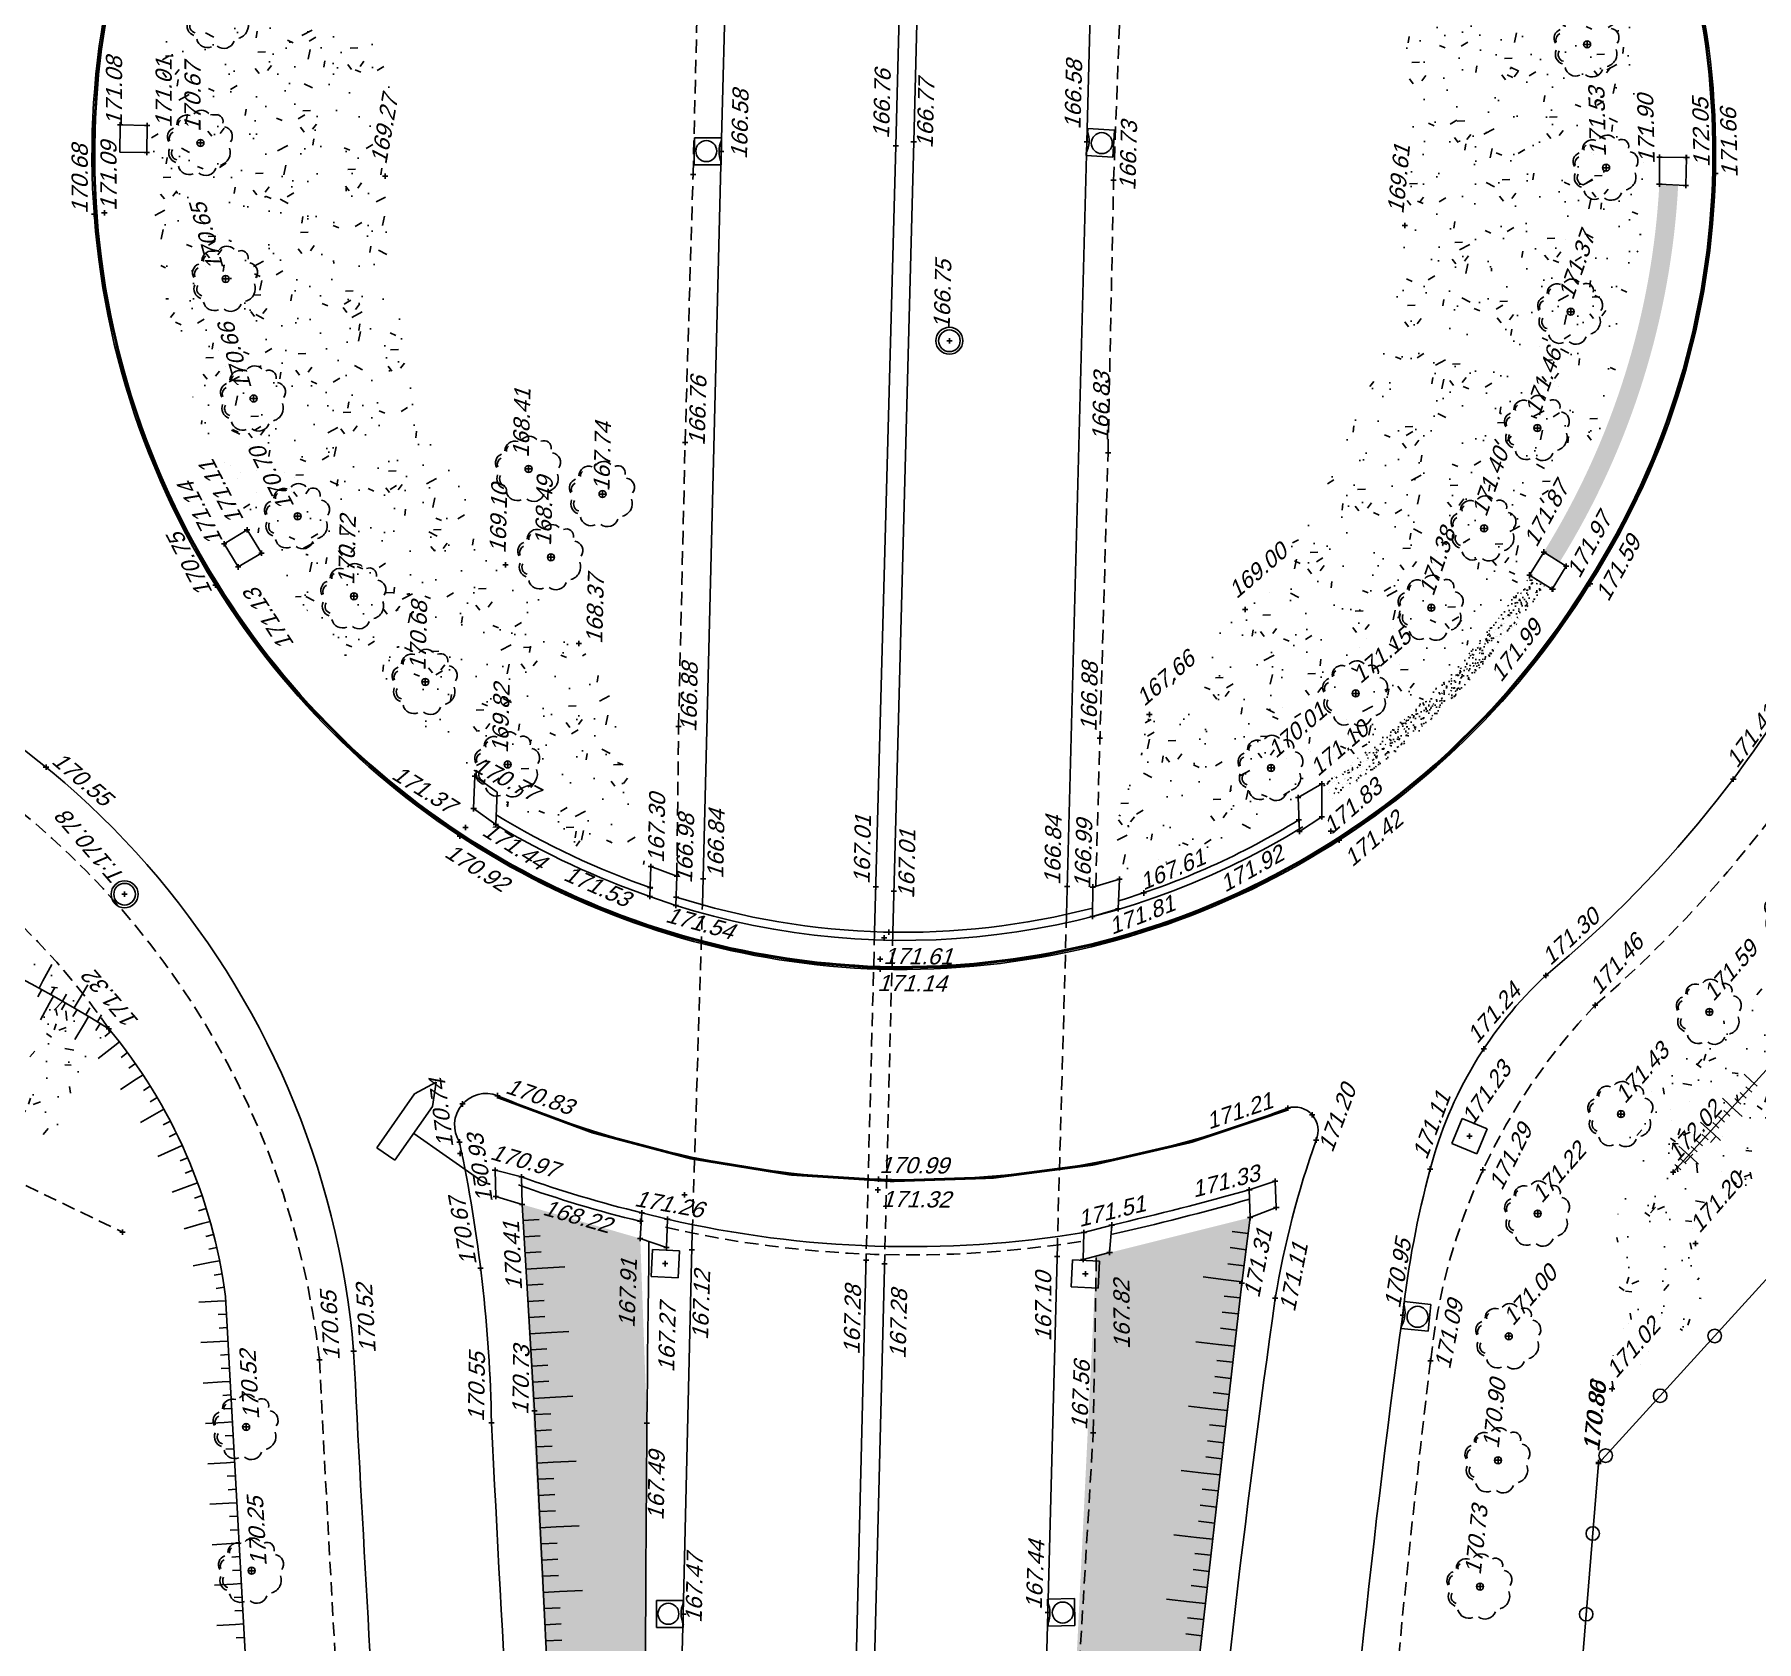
# Model space of a CAD drawing. Header units: metres. Extents: x 1633075 to 1634601, y 8175308 to 8177203.
# Drawn here: x 1634239.1 to 1634302.9, y 8176564.2 to 8176623.8 of the extents above; entities that cross this region are included whole.
import ezdxf

# ---------------------------------------------------------------- set-up
doc = ezdxf.new("R2010")
doc.units = ezdxf.units.M
doc.header["$LTSCALE"] = 2
doc.header["$PDMODE"] = 2
doc.header["$PDSIZE"] = 0.1
doc.linetypes.add('CACHE', pattern=[0.375, 0.25, -0.125])
doc.linetypes.add('CONTINU', pattern=[0])
for name, color, linetype in [('C15785 - ALLEE', 7, 'CACHE'), ('C15785 - ASSAINIS', 6, 'Continuous'), ('C15785 - BORDURES', 7, 'CONTINU'), ('C15785 - BTALUS', 3, 'CACHE'), ('C15785 - CLOTURES', 3, 'Continuous'), ('C15785 - DBA', 252, 'Continuous'), ('C15785 - EP', 4, 'Continuous'), ('C15785 - HTALUS', 7, 'Continuous'), ('C15785 - MOBILIER', 252, 'Continuous'), ('C15785 - OUVRAGE', 7, 'Continuous'), ('C15785 - POINT 2D', 7, 'Continuous'), ('C15785 - Talus', 7, 'Continuous'), ('C15785 - VEGET', 3, 'Continuous'), ('C15785 - Z', 7, 'Continuous')]:
    doc.layers.add(name, color=color, linetype=linetype)
doc.styles.get("Standard").update_dxf_attribs({"font": 'arial.ttf'})
pattern_1 = [(31.50002714, (1050220.1279, 8061047.7139), (0.50313755912, -0.21877012865), [0.05715, -0.62865]), (336.50002714, (1050220.1279, 8061047.7139), (0.08160439726, 0.5770987788), [0.04572, -0.50292]), (81.95102714, (1050220.1698, 8061047.6957), (0.5847430025, 0.3583255494), [0.04857, -0.53427]), (27.68422714, (1050220.17624, 8061047.85845), (0.73119150035, -0.3776527817), [0.085725, -0.942975]), (78.13562714, (1050220.2372, 8061047.827), (0.9109357708, 0.477930547), [0.072855, -0.801405]), (332.68402714, (1050220.1762, 8061047.85845), (0.9109364103, 0.4779289473), [0.06858, -0.75438]), (2.50002714, (1050220.2364, 8061047.79814), (0.33399216162, -0.4352665948), [0.05715, -0.62865]), (307.50002714, (1050220.2364, 8061047.79814), (0.35115585383, 0.46517936806), [0.04572, -0.50292]), (52.95142714, (1050220.26424, 8061047.76186), (0.6851472183, 0.02991433734), [0.04857, -0.53427]), (19.00002714, (1050220.12788, 8061047.71392), (0.08927599669, 0.2376165883), [0, -0.496824, 0, -0.51054, 0, -0.504825]), (349.00002714, (1050220.12788, 8061047.71392), (0.28546318351, 0.22140439173), [0, -0.291084, 0, -0.485394, 0, -0.192405]), (309.00002714, (1050219.96674, 8061047.76784), (0.380298103886, -0.14536851182), [0, -0.1905, 0, -0.59436, 0, -0.78867]), (299.00002714, (1050219.89447, 8061047.79202), (0.44562708473, -0.06866839718), [0, -0.24765, 0, -0.394716, 0, -0.56007])]
pattern_2 = [(31.50002714, (1050220.1279, 8061047.714), (2.515687796, -1.093850643), [0.28575, -3.14325]), (336.50002714, (1050220.128, 8061047.714), (0.408021986, 2.885493894), [0.2286, -2.5146]), (81.95102714, (1050220.3375, 8061047.6228), (2.923715013, 1.791627747), [0.24285, -2.67135]), (27.68422714, (1050220.3697, 8061048.4365), (3.655957502, -1.888263909), [0.428625, -4.714875]), (78.13562714, (1050220.6743, 8061048.279), (4.554678854, 2.389652735), [0.364275, -4.007025]), (332.6840271, (1050220.3697, 8061048.4365), (4.55468205, 2.389644737), [0.3429, -3.7719]), (2.50002714, (1050220.6705, 8061048.135), (1.669960808, -2.176332974), [0.28575, -3.14325]), (307.50002714, (1050220.6705, 8061048.135), (1.755779269, 2.32589684), [0.2286, -2.5146]), (52.95142714, (1050220.8097, 8061047.9536), (3.425736092, 0.149571687), [0.24285, -2.67135]), (19.00002714, (1050220.1279, 8061047.7139), (0.4463799834, 1.1880829415), [0, -2.48412, 0, -2.5527, 0, -2.524125]), (349.00002714, (1050220.1279, 8061047.7139), (1.4273159176, 1.1070219587), [0, -1.45542, 0, -2.42697, 0, -0.962025]), (309.00002714, (1050219.3222, 8061047.9835), (1.9014905194, -0.7268425591), [0, -0.9525, 0, -2.9718, 0, -3.94335]), (299.00002714, (1050218.9608, 8061048.1044), (2.2281354237, -0.343341986), [0, -1.23825, 0, -1.97358, 0, -2.80035])]
pattern_3 = [(49.50002714, (1050220.1279, 8061047.714), (2.730579709, -0.262923501), [0.28575, -3.14325]), (354.50002714, (1050220.128, 8061047.714), (-0.503614682, 2.870353498), [0.2286, -2.5146]), (99.95102714, (1050220.3554, 8061047.692), (2.226974793, 2.607416869), [0.24285, -2.67135]), (45.68422714, (1050220.1345, 8061048.476), (4.060527843, -0.666092696), [0.428625, -4.714875]), (96.13562714, (1050220.473, 8061048.4204), (3.593313698, 3.680167975), [0.364275, -4.007025]), (350.6840271, (1050220.1345, 8061048.476), (3.59331921, 3.680161356), [0.3429, -3.7719]), (20.50002714, (1050220.5139, 8061048.282), (2.260750983, -1.553769387), [0.28575, -3.14325]), (325.50002714, (1050220.5139, 8061048.282), (0.951103664, 2.754624979), [0.2286, -2.5146]), (70.95142714, (1050220.7022, 8061048.1526), (3.21184844, 1.200861798), [0.24285, -2.67135]), (37.00002714, (1050220.1279, 8061047.7139), (0.0573947724, 1.2678730242), [0, -2.48412, 0, -2.5527, 0, -2.524125]), (7.00002714, (1050220.1279, 8061047.7139), (1.0153695058, 1.4939053223), [0, -1.45542, 0, -2.42697, 0, -0.962025]), (327.00002714, (1050219.2783, 8061047.7213), (2.0330316522, -0.103675467), [0, -0.9525, 0, -2.9718, 0, -3.94335]), (317.00002714, (1050218.8973, 8061047.7247), (2.2251812224, 0.3619940787), [0, -1.23825, 0, -1.97358, 0, -2.80035])]

# ---------------------------------------------------------------- blocks, each defined once
blk = doc.blocks.new('BL16')
at = {"color": 0}
for p, q in [((0.5, 0.5), (-0.5, 0.5)), ((-0.5, 0.5), (-0.5, -0.5)), ((0.5, -0.5), (0.5, 0.5)), ((-0.5, -0.5), (0.5, -0.5))]:
    blk.add_line(p, q, dxfattribs=at)
blk = doc.blocks.new('ARBN')
blk.add_circle((0, 0), 0.0517)
for centre, radius, start, end in [((-0.313, 0.149), 0.141, 102.3806, 218.1519), ((-0.088, 0.27), 0.194, 62.9289, 157.9234), ((0.159, 0.288), 0.162, 10.5515, 118.7684), ((0.33, 0.115), 0.163, 331.4172, 69.7614), ((-0.381, -0.079), 0.106, 125.5548, 253.3512), ((-0.236, -0.237), 0.15, 182.2997, 276.8338), ((0.342, -0.106), 0.104, 287.358, 32.9391), ((0.335, -0.105), 0.151, 294.7172, 29.5061), ((-0.027, -0.335), 0.147, 208.1993, 316.9403), ((0.007, -0.38), 0.0689, 259.4414, 333.9219), ((0.202, -0.304), 0.137, 247.1419, 348.9634), ((0.221, -0.292), 0.104, 254.316, 338.7253)]:
    blk.add_arc(centre, radius, start, end)
blk = doc.blocks.new('TALH150A')
blk.add_line((0, 0.6), (0, 1.45))
blk = doc.blocks.new('TALH150B')
blk.add_line((0, 0), (0, 0.6))
blk = doc.blocks.new('TALB150A')
blk.add_line((0, -0.6), (0, -1.45))
blk = doc.blocks.new('TALB150B')
blk.add_line((0, 0), (0, -0.6))
blk = doc.blocks.new('R')
blk.add_circle((0, 0, 0.001), 0.25)
blk = doc.blocks.new('TALB100A')
blk.add_line((0, -0.3), (0, -1))
blk = doc.blocks.new('TALB100B')
blk.add_line((0, 0), (0, -0.3))
blk = doc.blocks.new('TALH100A')
blk.add_line((0, 0.3), (0, 1))
blk = doc.blocks.new('TALH100B')
blk.add_line((0, 0), (0, 0.3))
blk = doc.blocks.new('TALH050A')
blk.add_line((0, 0.15), (0, 0.5))
blk = doc.blocks.new('TALH050B')
blk.add_line((0, 0), (0, 0.15))
blk = doc.blocks.new('TALB050A')
blk.add_line((0, -0.15), (0, -0.5))
blk = doc.blocks.new('TALB050B')
blk.add_line((0, 0), (0, -0.15))
blk = doc.blocks.new('TAMPON')
blk.add_circle((0, 0), 0.5)

msp = doc.modelspace()

# ---------------------------------------------------------------- hatches: boundary and pattern name
at = {"layer": 'C15785 - VEGET'}
h = msp.add_hatch(dxfattribs=at)
h.set_pattern_fill('AR-CONC', color=256, scale=0.015, angle=341.50003, style=0)
h.set_pattern_definition(pattern_2)
edge = h.paths.add_edge_path()
edge.add_arc((1634247.268, 8176592.767), 14.645, 0.66708, 50.79817)
edge.add_arc((1634278.211, 8176618.715), 26.143, 141.23614, 213.94782, ccw=False)
edge.add_arc((1634249.473, 8176646.123), 13.844, 307.11429, 359.87621)
edge.add_line((1634263.317, 8176646.093), (1634256.847, 8176643.262))
edge.add_line((1634256.847, 8176643.262), (1634252.811, 8176640.08))
edge.add_line((1634252.811, 8176640.08), (1634249.63, 8176636.829))
edge.add_line((1634249.63, 8176636.829), (1634247.669, 8176634.316))
edge.add_line((1634247.669, 8176634.316), (1634245.649, 8176630.436))
edge.add_line((1634245.649, 8176630.436), (1634244.461, 8176626.975))
edge.add_line((1634244.461, 8176626.975), (1634243.393, 8176622.613))
edge.add_line((1634243.393, 8176622.613), (1634243.411, 8176617.619))
edge.add_line((1634243.411, 8176617.619), (1634244.078, 8176612.985))
edge.add_line((1634244.078, 8176612.985), (1634245.582, 8176608.344))
edge.add_line((1634245.582, 8176608.344), (1634248.752, 8176602.916))
edge.add_line((1634248.752, 8176602.916), (1634251.11, 8176600.109))
edge.add_line((1634251.11, 8176600.109), (1634255.391, 8176596.286))
edge.add_line((1634255.391, 8176596.286), (1634257.812, 8176594.008))
edge.add_line((1634257.812, 8176594.008), (1634261.912, 8176592.937))
h = msp.add_hatch(dxfattribs=at)
h.set_pattern_fill('AR-CONC', color=256, scale=0.015, angle=341.50003, style=0)
h.set_pattern_definition(pattern_2)
edge = h.paths.add_edge_path()
edge.add_arc((1634292.149, 8176644.899), 11.461, 176.22501, 233.09235)
edge.add_arc((1634261.816, 8176620.004), 28.237, -38.40561, 33.85358, ccw=False)
edge.add_arc((1634289.598, 8176593.741), 10.394, 122.95703, 187.07088)
edge.add_line((1634279.283, 8176592.462), (1634284.113, 8176594.229))
edge.add_line((1634284.113, 8176594.229), (1634285.877, 8176595.478))
edge.add_line((1634285.877, 8176595.478), (1634290.486, 8176599.039))
edge.add_line((1634290.486, 8176599.039), (1634294.129, 8176603.58))
edge.add_line((1634294.129, 8176603.58), (1634297.297, 8176609.391))
edge.add_line((1634297.297, 8176609.391), (1634298.93, 8176617.94))
edge.add_line((1634298.93, 8176617.94), (1634297.935, 8176626.707))
edge.add_line((1634297.935, 8176626.707), (1634296.127, 8176631.588))
edge.add_line((1634296.127, 8176631.588), (1634294.199, 8176634.968))
edge.add_line((1634294.199, 8176634.968), (1634291.019, 8176638.985))
edge.add_line((1634291.019, 8176638.985), (1634286.668, 8176642.623))
edge.add_line((1634286.668, 8176642.623), (1634283.862, 8176644.789))
edge.add_line((1634283.862, 8176644.789), (1634280.712, 8176645.653))
h = msp.add_hatch(dxfattribs=at)
h.set_pattern_fill('AR-CONC', color=256, scale=0.003, angle=341.50003, style=0)
h.set_pattern_definition(pattern_1)
edge = h.paths.add_edge_path()
edge.add_arc((1634270.547, 8176619.773), 29.491, 328.20367, 356.92801, ccw=False)
edge.add_line((1634295.612, 8176604.234), (1634295.011, 8176604.592))
edge.add_arc((1634270.547, 8176619.773), 28.791, 328.17835, 356.92801)
edge.add_line((1634299.297, 8176618.23), (1634299.995, 8176618.17))
h = msp.add_hatch(dxfattribs=at)
h.set_pattern_fill('AR-CONC', color=256, scale=0.015, angle=-0.49997, style=0)
h.set_pattern_definition(pattern_3)
h.paths.add_polyline_path([(1634297.872, 8176583.761), (1634297.542, 8176573.577), (1634300.911, 8176576.359), (1634300.634, 8176578.961), (1634330.755, 8176610.948), (1634329.716, 8176614.474), (1634325.024, 8176613.2), (1634321.405, 8176608), (1634316.83, 8176603.184), (1634313.25, 8176599.017), (1634307.243, 8176592.965), (1634303.249, 8176588.637)])
h = msp.add_hatch(dxfattribs=at)
h.set_pattern_fill('AR-CONC', color=256, scale=0.003, angle=341.50003, style=0)
h.set_pattern_definition(pattern_1)
edge = h.paths.add_edge_path()
edge.add_arc((1634270.547, 8176619.773), 28.791, 304.34555, 326.18767)
edge.add_line((1634294.469, 8176603.751), (1634295.05, 8176603.362))
edge.add_arc((1634270.547, 8176619.773), 29.491, 304.34555, 326.18767, ccw=False)
edge.add_line((1634287.185, 8176595.423), (1634286.79, 8176596.001))
h = msp.add_hatch(dxfattribs=at)
h.set_pattern_fill('AR-CONC', color=256, scale=0.015, angle=-0.49997, style=0)
h.set_pattern_definition(pattern_3)
h.paths.add_polyline_path([(1634213.044, 8176597.593), (1634212.4, 8176593.805), (1634239.629, 8176582.747), (1634241.831, 8176586.922), (1634235.821, 8176593.337), (1634230.685, 8176596.021), (1634226.544, 8176597.314), (1634222.148, 8176598.232), (1634217.492, 8176598.273)])
h = msp.add_hatch(dxfattribs=at)
h.set_pattern_fill('AR-CONC', color=256, scale=0.015, angle=-0.49997, style=0)
h.set_pattern_definition(pattern_3)
h.paths.add_polyline_path([(1634262.548, 8176510.849), (1634261.33, 8176516.881), (1634258.651, 8176551.338), (1634257.142, 8176580.414), (1634261.524, 8176579.151), (1634261.772, 8176572.303), (1634261.72, 8176551.758), (1634262.055, 8176525.109)])
h = msp.add_hatch(dxfattribs=at)
h.set_pattern_fill('AR-CONC', color=256, scale=0.015, angle=-0.49997, style=0)
h.set_pattern_definition(pattern_3)
h.paths.add_polyline_path([(1634284.13, 8176579.926), (1634278.429, 8176578.503), (1634277.172, 8176552.884), (1634277.897, 8176522.37), (1634278.084, 8176517.076), (1634279.125, 8176510.391), (1634280.256, 8176505.561), (1634279.948, 8176522.287), (1634281.006, 8176552.685)])

# ---------------------------------------------------------------- linework, layer by layer
at = {"layer": 'C15785 - ALLEE'}
for points in [[(1634262.877, 8176592.578), (1634262.945, 8176598.123), (1634263.187, 8176608.649), (1634263.481, 8176618.588), (1634263.728, 8176628.573), (1634264.177, 8176646.344)], [(1634278.406, 8176592.207), (1634278.862, 8176608.271), (1634279.069, 8176618.367), (1634279.431, 8176627.971), (1634279.799, 8176645.966)]]:
    msp.add_lwpolyline(points, dxfattribs=at)
for centre, radius, start, end in [((1634266.397, 8176622.965), 46.57, 310.95093, 333.79492), ((1634219.104, 8176571.205), 30.723, 6.45226, 59.57397), ((1634313.044, 8176572.321), 22.346, 136.18464, 174.0954), ((1635805.321, 8176651.531), 1557.586, 182.828946, 184.775705), ((1634710.305, 8176523.787), 422.557, 173.09077, 180.14806)]:
    msp.add_arc(centre, radius, start, end, dxfattribs=at)
at = {"layer": 'C15785 - ASSAINIS'}
for p, q in [((1634263.531, 8176619.944), (1634263.521, 8176618.944)), ((1634264.531, 8176619.935), (1634263.531, 8176619.944)), ((1634264.521, 8176618.935), (1634264.531, 8176619.935)), ((1634278.108, 8176620.286), (1634278.047, 8176619.288)), ((1634279.106, 8176620.226), (1634278.108, 8176620.286)), ((1634279.045, 8176619.227), (1634279.106, 8176620.226)), ((1634278.047, 8176619.288), (1634279.045, 8176619.227)), ((1634263.521, 8176618.944), (1634264.521, 8176618.935)), ((1634289.836, 8176576.813), (1634289.733, 8176575.818)), ((1634290.831, 8176576.71), (1634289.836, 8176576.813)), ((1634290.728, 8176575.715), (1634290.831, 8176576.71)), ((1634289.733, 8176575.818), (1634290.728, 8176575.715)), ((1634263.12, 8176565.733), (1634262.12, 8176565.732)), ((1634262.12, 8176565.732), (1634262.12, 8176564.732)), ((1634263.12, 8176564.733), (1634263.12, 8176565.733)), ((1634277.62, 8176565.806), (1634276.621, 8176565.789)), ((1634276.621, 8176565.789), (1634276.637, 8176564.789)), ((1634277.637, 8176564.806), (1634277.62, 8176565.806)), ((1634262.12, 8176564.732), (1634263.12, 8176564.733)), ((1634276.637, 8176564.789), (1634277.637, 8176564.806))]:
    msp.add_line(p, q, dxfattribs=at)
for centre, radius in [((1634263.972, 8176619.449), 0.389), ((1634278.63, 8176619.744), 0.389), ((1634272.983, 8176612.42), 0.4), ((1634242.41, 8176591.909), 0.4), ((1634290.335, 8176576.249), 0.389), ((1634262.566, 8176565.242), 0.389), ((1634277.183, 8176565.289), 0.389)]:
    msp.add_circle(centre, radius, dxfattribs=at)
for centre, start, end in [((1634265.493, 8176619.433), 156.64468, 202.28086), ((1634277.112, 8176619.838), 333.6999, 19.33608), ((1634288.822, 8176576.407), 331.2831, 16.91928), ((1634264.087, 8176565.241), 157.21681, 202.85298), ((1634275.662, 8176565.265), 338.14833, 23.78451)]:
    msp.add_arc(centre, 1.049, start, end, dxfattribs=at)
at = {"layer": 'C15785 - BORDURES'}
for points in [[(1634245.776, 8176603.369, 0.251104), (1634270.412, 8176589.13, 0.267607), (1634296.725, 8176603.417, 0.281058), (1634297.353, 8176634.286, 0.264282), (1634271.938, 8176649.347, 0.256097), (1634246.147, 8176635.83, 0.293177)], [(1634245.861, 8176603.421, 0.251103), (1634270.415, 8176589.23, 0.267612), (1634296.64, 8176603.47, 0.281071), (1634297.266, 8176634.236, 0.264286), (1634271.937, 8176649.247, 0.256095), (1634246.231, 8176635.774, 0.293177)]]:
    msp.add_lwpolyline(points, format="xyb", close=True, dxfattribs=at)
at = {"layer": 'C15785 - BORDURES', "const_width": 0.1}
msp.add_lwpolyline([(1634245.819, 8176603.395, 0.251103), (1634270.413, 8176589.18, 0.267609), (1634296.682, 8176603.443, 0.281064), (1634297.31, 8176634.261, 0.264284), (1634271.937, 8176649.297, 0.256096), (1634246.189, 8176635.802, 0.293177)], format="xyb", close=True, dxfattribs=at)
at = {"layer": 'C15785 - BORDURES'}
for points in [[(1634263.829, 8176591.515), (1634264.526, 8176619.435), (1634265.262, 8176647.42)], [(1634278.788, 8176647.064), (1634278.078, 8176619.787), (1634277.324, 8176591.162)], [(1634263.451, 8176579.353), (1634263.12, 8176565.233), (1634262.758, 8176551.747)], [(1634276.298, 8176552.752), (1634276.629, 8176565.289), (1634276.983, 8176578.914)]]:
    msp.add_lwpolyline(points, dxfattribs=at)
at = {"layer": 'C15785 - BORDURES', "linetype": 'CACHE'}
for points in [[(1634263.451, 8176579.353), (1634263.829, 8176591.515)], [(1634277.324, 8176591.162), (1634276.983, 8176578.914)], [(1634270.209, 8176590.519), (1634269.898, 8176578.574)], [(1634270.886, 8176590.501), (1634270.587, 8176578.553)]]:
    msp.add_lwpolyline(points, dxfattribs=at)
at = {"layer": 'C15785 - BORDURES', "const_width": 0.1}
msp.add_lwpolyline([(1634256.218, 8176584.397, 0.196597), (1634285.544, 8176583.938, 0.196597)], format="xyb", dxfattribs=at)
at = {"layer": 'C15785 - BORDURES'}
msp.add_lwpolyline([(1634256.237, 8176584.443, 0.196597), (1634285.526, 8176583.985, 0.196597)], format="xyb", dxfattribs=at)
for centre, radius, start, end in [((1634219.699, 8176572.36), 31.31, 4.7825, 77.73184), ((1634267.528, 8176622.176), 43.207, 309.63275, 333.78412), ((1634305.345, 8176577.907), 15.036, 133.01268, 165.285), ((1634255.809, 8176583.356), 1.168, 68.4804, 212.6121), ((1634285.78, 8176583.154), 0.869, 335.84705, 107.05746), ((1634319.202, 8176571.249), 34.612, 160.50745, 170.53042), ((1634200.481, 8176571.266), 55.539, 1.09036, 11.90861), ((1634325.596, 8176572.383), 36.026, 164.96966, 173.73348), ((1634773.146, 8176508.096), 492.917, 171.97104, 174.82978), ((1634671.053, 8176523.664), 384.887, 172.1375, 180.18272), ((1636197.124, 8176675.022), 1948.794, 182.94286, 184.107666), ((1635401.288, 8176628.082), 1146.634, 182.787305, 185.25473)]:
    msp.add_arc(centre, radius, start, end, dxfattribs=at)
at = {"layer": 'C15785 - BTALUS'}
for points in [[(1634212.4, 8176593.805), (1634242.33, 8176579.387)], [(1634277.897, 8176522.37), (1634277.607, 8176539.695), (1634277.172, 8176552.884), (1634278.315, 8176571.946), (1634278.429, 8176578.503)]]:
    msp.add_lwpolyline(points, dxfattribs=at)
msp.add_arc((1634219.779, 8176571.598), 26.854, 34.79721, 104.52586, dxfattribs=at)
msp.add_point((1634242.33, 8176579.387), dxfattribs=at)
at = {"layer": 'C15785 - CLOTURES'}
msp.add_lwpolyline([(1634304.055, 8176432.561), (1634312.465, 8176456.667), (1634291.893, 8176507.635), (1634297.039, 8176570.812), (1634339.662, 8176617.593), (1634369.674, 8176622.783), (1634384.487, 8176625.148), (1634392.749, 8176622.583)], dxfattribs=at)
at = {"layer": 'C15785 - DBA'}
for points in [[(1634271.729, 8176648.073), (1634270.993, 8176619.649), (1634270.209, 8176590.519)], [(1634270.886, 8176590.501), (1634271.658, 8176619.788), (1634272.384, 8176648.056)], [(1634269.261, 8176552.843), (1634269.898, 8176578.574)], [(1634269.939, 8176552.708), (1634270.587, 8176578.553)]]:
    msp.add_lwpolyline(points, dxfattribs=at)
at = {"layer": 'C15785 - HTALUS'}
msp.add_lwpolyline([(1634299.813, 8176581.612), (1634325.45, 8176609.726)], dxfattribs=at)
for points in [[(1634248.403, 8176522.517), (1634247.132, 8176559.334), (1634246.147, 8176577, 0.142212), (1634241.831, 8176586.922, 0.115412), (1634217.036, 8176595.228, 0.115412)], [(1634257.142, 8176580.414), (1634257.599, 8176572.77), (1634258.651, 8176551.338), (1634260.739, 8176523.634, 0.04666), (1634262.548, 8176510.849, 0.04666)], [(1634284.13, 8176579.926), (1634283.82, 8176577.501), (1634281.006, 8176552.685, 0.026614), (1634280.256, 8176505.561)]]:
    msp.add_lwpolyline(points, format="xyb", dxfattribs=at)
at = {"layer": 'C15785 - MOBILIER'}
for p, q in [((1634253.956, 8176584.939), (1634253.162, 8176584.513)), ((1634253.827, 8176584.047), (1634253.956, 8176584.939)), ((1634253.162, 8176584.513), (1634251.762, 8176582.514)), ((1634252.427, 8176582.049), (1634253.827, 8176584.047)), ((1634253.127, 8176583.048), (1634255.528, 8176581.366)), ((1634251.762, 8176582.514), (1634252.427, 8176582.049))]:
    msp.add_line(p, q, dxfattribs=at)
msp.add_circle((1634255.661, 8176581.273), 0.162, dxfattribs=at)
at = {"layer": 'C15785 - OUVRAGE'}
for points in [[(1634242.238, 8176619.407), (1634242.247, 8176620.408)], [(1634242.247, 8176620.422), (1634243.247, 8176620.399)], [(1634243.238, 8176619.398), (1634243.247, 8176620.399)], [(1634243.238, 8176619.398), (1634242.238, 8176619.407)], [(1634299.299, 8176619.227), (1634300.309, 8176619.214), (1634300.277, 8176618.174), (1634299.297, 8176618.23), (1634299.299, 8176619.227)], [(1634246.624, 8176604.037), (1634247.482, 8176604.548), (1634246.948, 8176605.411), (1634246.1, 8176604.892), (1634246.624, 8176604.037)], [(1634294.486, 8176603.739), (1634295.011, 8176604.592), (1634295.845, 8176604.068), (1634295.319, 8176603.216), (1634294.486, 8176603.739)], [(1634255.348, 8176595.081), (1634255.391, 8176596.286)], [(1634255.348, 8176595.081), (1634256.171, 8176594.488), (1634256.217, 8176595.688), (1634255.391, 8176596.286)], [(1634286.785, 8176594.782), (1634286.79, 8176596.001), (1634285.911, 8176595.498), (1634285.963, 8176594.231), (1634286.785, 8176594.782)], [(1634261.881, 8176591.825), (1634262.846, 8176591.493), (1634262.877, 8176592.578), (1634261.912, 8176592.937), (1634261.881, 8176591.825)], [(1634278.289, 8176591.09), (1634279.242, 8176591.373), (1634279.283, 8176592.462), (1634278.303, 8176592.177), (1634278.289, 8176591.09)], [(1634256.14, 8176581.688), (1634257.119, 8176581.437), (1634257.142, 8176580.414), (1634256.173, 8176580.709), (1634256.14, 8176581.688)], [(1634284.099, 8176580.957), (1634285.052, 8176581.277), (1634285.099, 8176580.3), (1634284.13, 8176579.926), (1634284.099, 8176580.957)], [(1634261.583, 8176580.104), (1634262.528, 8176579.866), (1634262.497, 8176578.817), (1634261.524, 8176579.151), (1634261.583, 8176580.104)], [(1634277.963, 8176579.371), (1634278.997, 8176579.65), (1634278.922, 8176578.634), (1634277.937, 8176578.372), (1634277.963, 8176579.371)]]:
    msp.add_lwpolyline(points, dxfattribs=at)
for centre, radius, start, end in [((1634271.85, 8176620.644), 30.495, 239.05926, 250.91893), ((1634271.85, 8176620.644), 30.181, 238.73187, 250.91893), ((1634271.28, 8176618.312), 28.114, 252.36443, 301.77997), ((1634271.28, 8176618.312), 27.814, 286.65679, 301.77997), ((1634271.28, 8176618.312), 27.814, 252.36443, 284.60351), ((1634271.86, 8176622.656), 44.096, 250.32224, 256.4221), ((1634271.86, 8176622.656), 43.776, 250.32224, 256.4221), ((1634255.53, 8176681.818), 104.829, 282.93599, 285.81477), ((1634255.53, 8176681.818), 105.17, 282.87842, 285.76811), ((1634271.51, 8176619.004), 40.155, 257.07379, 279.24734)]:
    msp.add_arc(centre, radius, start, end, dxfattribs=at)
at = {"layer": 'C15785 - OUVRAGE', "linetype": 'CACHE'}
msp.add_arc((1634271.51, 8176619.004), 40.462, 257.07379, 279.24734, dxfattribs=at)
at = {"layer": 'C15785 - POINT 2D'}
for p in [(1634296.62, 8176623.403), (1634242.247, 8176620.422), (1634243.247, 8176620.399), (1634245.223, 8176619.751), (1634271.658, 8176619.788), (1634278.078, 8176619.787), (1634243.238, 8176619.398), (1634264.526, 8176619.435), (1634270.993, 8176619.649), (1634299.299, 8176619.227), (1634300.294, 8176619.21), (1634300.309, 8176619.214), (1634252.069, 8176618.521), (1634263.481, 8176618.588), (1634297.324, 8176618.833), (1634301.373, 8176618.617), (1634279.069, 8176618.367), (1634299.297, 8176618.23), (1634300.277, 8176618.174), (1634241.66, 8176617.157), (1634241.282, 8176617.111), (1634289.858, 8176616.689), (1634246.156, 8176614.713), (1634296.013, 8176613.498), (1634272.983, 8176612.42), (1634247.19, 8176610.281), (1634294.778, 8176609.187), (1634263.187, 8176608.649), (1634278.862, 8176608.271), (1634257.383, 8176607.67), (1634260.125, 8176606.739), (1634248.823, 8176605.916), (1634246.948, 8176605.411), (1634292.802, 8176605.465), (1634246.1, 8176604.892), (1634247.482, 8176604.548), (1634258.211, 8176604.398), (1634295.011, 8176604.592), (1634246.624, 8176604.037), (1634256.524, 8176604.116), (1634294.486, 8176603.739), (1634295.845, 8176604.068), (1634245.776, 8176603.369), (1634295.319, 8176603.216), (1634295.344, 8176603.215), (1634296.725, 8176603.417), (1634250.912, 8176602.952), (1634283.944, 8176602.462), (1634290.842, 8176602.525), (1634259.242, 8176601.199), (1634253.553, 8176599.776), (1634288.042, 8176599.351), (1634262.945, 8176598.123), (1634280.393, 8176598.567), (1634278.562, 8176597.697), (1634256.612, 8176596.718), (1634239.498, 8176596.615), (1634255.391, 8176596.286), (1634284.904, 8176596.588), (1634302.038, 8176596.178), (1634285.911, 8176595.498), (1634286.79, 8176596.001), (1634255.348, 8176595.081), (1634255.046, 8176594.378), (1634256.171, 8176594.488), (1634285.929, 8176594.668), (1634285.963, 8176594.231), (1634286.785, 8176594.782), (1634287.125, 8176594.242), (1634254.839, 8176594.061), (1634287.429, 8176593.909), (1634261.912, 8176592.937), (1634262.877, 8176592.578), (1634263.853, 8176592.474), (1634279.283, 8176592.462), (1634242.41, 8176591.909), (1634261.881, 8176591.825), (1634261.887, 8176592.155), (1634262.854, 8176591.805), (1634270.253, 8176592.178), (1634270.926, 8176592.018), (1634277.351, 8176592.191), (1634278.303, 8176592.177), (1634280.183, 8176591.955), (1634262.846, 8176591.493), (1634278.289, 8176591.09), (1634279.242, 8176591.373), (1634270.735, 8176590.503), (1634270.567, 8176590.288), (1634270.412, 8176589.13), (1634270.416, 8176589.504), (1634295.088, 8176588.901), (1634296.919, 8176587.792), (1634301.151, 8176587.549), (1634241.831, 8176586.922), (1634292.787, 8176586.176), (1634254.94, 8176584.136), (1634256.237, 8176584.443), (1634285.526, 8176583.985), (1634286.429, 8176583.732), (1634297.872, 8176583.761), (1634254.825, 8176582.727), (1634286.573, 8176582.799), (1634292.257, 8176582.942), (1634254.845, 8176582.3), (1634256.14, 8176581.688), (1634257.119, 8176581.437), (1634290.802, 8176581.726), (1634292.758, 8176581.693), (1634299.813, 8176581.612), (1634263.163, 8176580.767), (1634270.33, 8176580.949), (1634270.358, 8176581.345), (1634284.099, 8176580.957), (1634285.052, 8176581.277), (1634256.173, 8176580.709), (1634257.142, 8176580.414), (1634285.099, 8176580.3), (1634261.527, 8176579.793), (1634261.583, 8176580.104), (1634262.528, 8176579.866), (1634278.997, 8176579.65), (1634284.13, 8176579.926), (1634294.788, 8176580.072), (1634261.524, 8176579.151), (1634277.963, 8176579.371), (1634300.634, 8176578.961), (1634262.451, 8176578.219), (1634262.497, 8176578.817), (1634263.437, 8176578.733), (1634269.893, 8176578.348), (1634270.579, 8176578.209), (1634276.972, 8176578.479), (1634277.937, 8176578.372), (1634278.922, 8176578.634), (1634255.605, 8176578.052), (1634278.021, 8176577.837), (1634283.82, 8176577.501), (1634285.061, 8176576.944), (1634289.785, 8176576.315), (1634293.717, 8176575.526), (1634249.633, 8176574.658), (1634250.9, 8176574.971), (1634290.816, 8176574.619), (1634297.542, 8176573.577), (1634257.599, 8176572.77), (1634246.916, 8176572.166), (1634256.011, 8176572.323), (1634261.772, 8176572.303), (1634278.315, 8176571.946), (1634293.317, 8176570.93), (1634297.038, 8176570.848), (1634297.039, 8176570.812), (1634247.118, 8176566.84), (1634292.65, 8176566.252), (1634263.12, 8176565.233), (1634276.629, 8176565.289)]:
    msp.add_point(p, dxfattribs=at)
at = {"layer": 'C15785 - Talus'}
msp.add_arc((1635830.081, 8176558.116), 1568.373, 179.235593, 181.205899, dxfattribs=at)

# ---------------------------------------------------------------- block references
at = {"layer": 'C15785 - ASSAINIS', "rotation": 359.5000271160415}
for p in [(1634272.983, 8176612.42), (1634242.41, 8176591.909)]:
    msp.add_blockref('TAMPON', p, dxfattribs=at)
at = {"layer": 'C15785 - CLOTURES'}
for p, rotation in [((1634301.347, 8176575.54), 47.66281224188997), ((1634299.326, 8176573.322), 47.66281224188997), ((1634297.306, 8176571.105), 47.66281224188997), ((1634296.828, 8176568.217), 85.34285998688809), ((1634296.584, 8176565.226), 85.34285998688809)]:
    msp.add_blockref('R', p, dxfattribs=dict(at, rotation=rotation))
at = {"layer": 'C15785 - EP'}
for p, rotation in [((1634292.257, 8176582.942), 247.3427593634545), ((1634262.451, 8176578.219), 357.1326916617937), ((1634278.021, 8176577.837), 357.1326916617937)]:
    msp.add_blockref('BL16', p, dxfattribs=dict(at, rotation=rotation))
at = {"layer": 'C15785 - Talus'}
for name, p, rotation in [('TALB100A', (1634239.238, 8176588.431), 151.3078788865354), ('TALB100B', (1634239.238, 8176588.431), 151.3078788865354), ('TALB100A', (1634240.544, 8176587.693), 149.8105055886803), ('TALH100B', (1634239.343, 8176588.373), 151.188283904074), ('TALH100B', (1634239.78, 8176588.13), 150.6891594857005), ('TALB100B', (1634239.675, 8176588.189), 150.8087544195645), ('TALH100B', (1634240.215, 8176587.884), 150.1900350708222), ('TALB100B', (1634240.111, 8176587.943), 150.3096300239993), ('TALB100B', (1634240.544, 8176587.693), 149.8105055886803), ('TALH100A', (1634239.78, 8176588.13), 150.6891594857005), ('TALH100B', (1634240.647, 8176587.633), 149.6909106345369), ('TALH100B', (1634241.078, 8176587.379), 149.1917861522903), ('TALB100B', (1634240.975, 8176587.44), 149.3113811546629), ('TALB100B', (1634241.404, 8176587.183), 148.8122566801166), ('TALH100A', (1634241.078, 8176587.379), 149.1917861522903), ('TALH100B', (1634241.506, 8176587.121), 148.692661721361), ('TALH100B', (1634241.907, 8176586.83), 129.3446025966533), ('TALH100A', (1634242.219, 8176586.439), 127.8684584274669), ('TALH100B', (1634242.219, 8176586.439), 127.8684584274669), ('TALH100B', (1634242.521, 8176586.041), 126.3923142964296), ('TALH100B', (1634242.812, 8176585.634), 124.9161701275247), ('TALH100A', (1634243.093, 8176585.221), 123.4400259898567), ('TALH100B', (1634243.093, 8176585.221), 123.4400259898567), ('TALH100B', (1634243.363, 8176584.8), 121.9638818453783), ('TALH050A', (1634302.81, 8176584.898), 47.63862852074647), ('TALH050B', (1634302.608, 8176584.676), 47.63862852074647), ('TALH050B', (1634302.81, 8176584.898), 47.63862852074647), ('TALB050B', (1634302.81, 8176584.898), 47.63862852074647), ('TALH100B', (1634243.622, 8176584.372), 120.487737700935), ('TALH050A', (1634302.001, 8176584.011), 47.63862852074647), ('TALH050B', (1634302.001, 8176584.011), 47.63862852074647), ('TALH050B', (1634302.203, 8176584.233), 47.63862852074647), ('TALB050B', (1634302.203, 8176584.233), 47.63862852074647), ('TALH050B', (1634302.406, 8176584.455), 47.63862852074647), ('TALB050B', (1634302.406, 8176584.455), 47.63862852074647), ('TALB050B', (1634302.608, 8176584.676), 47.63862852074647), ('TALH100A', (1634243.87, 8176583.938), 119.0115935587276), ('TALH100B', (1634243.87, 8176583.938), 119.0115935587276), ('TALH100B', (1634244.107, 8176583.498), 117.535449390236), ('TALH050A', (1634301.193, 8176583.125), 47.63862852074647), ('TALH050B', (1634301.395, 8176583.346), 47.63862852074647), ('TALH050B', (1634301.597, 8176583.568), 47.63862852074647), ('TALB050B', (1634301.597, 8176583.568), 47.63862852074647), ('TALH050B', (1634301.799, 8176583.79), 47.63862852074647), ('TALB050B', (1634301.799, 8176583.79), 47.63862852074647), ('TALB050B', (1634302.001, 8176584.011), 47.63862852074647), ('TALB050A', (1634302.001, 8176584.011), 47.63862852074647), ('TALH100B', (1634244.333, 8176583.052), 116.0593052482643), ('TALH050B', (1634300.788, 8176582.681), 47.63862852074647), ('TALH050B', (1634300.991, 8176582.903), 47.63862852074647), ('TALB050B', (1634300.991, 8176582.903), 47.63862852074647), ('TALH050B', (1634301.193, 8176583.125), 47.63862852074647), ('TALB050B', (1634301.193, 8176583.125), 47.63862852074647), ('TALB050A', (1634301.193, 8176583.125), 47.63862852074647), ('TALB050B', (1634301.395, 8176583.346), 47.63862852074647), ('TALH100A', (1634244.546, 8176582.6), 114.5831611003608), ('TALH100B', (1634244.546, 8176582.6), 114.5831611003608), ('TALH100B', (1634244.748, 8176582.142), 113.1070169392151), ('TALH050A', (1634300.384, 8176582.238), 47.63862852074647), ('TALH050B', (1634300.384, 8176582.238), 47.63862852074647), ('TALB050B', (1634300.384, 8176582.238), 47.63862852074647), ('TALH050B', (1634300.586, 8176582.46), 47.63862852074647), ('TALB050A', (1634300.384, 8176582.238), 47.63862852074647), ('TALB050B', (1634300.586, 8176582.46), 47.63862852074647), ('TALB050B', (1634300.788, 8176582.681), 47.63862852074647), ('TALH100B', (1634244.939, 8176581.68), 111.6308728086843), ('TALH050B', (1634299.98, 8176581.795), 47.63862852074647), ('TALB050B', (1634299.98, 8176581.795), 47.63862852074647), ('TALH050B', (1634300.182, 8176582.016), 47.63862852074647), ('TALB050B', (1634300.182, 8176582.016), 47.63862852074647), ('TALH100A', (1634245.117, 8176581.213), 110.154728635993), ('TALH100B', (1634245.117, 8176581.213), 110.154728635993), ('TALH100B', (1634245.283, 8176580.741), 108.6785844997801), ('TALH100B', (1634245.437, 8176580.266), 107.2024403594751), ('TALH100A', (1634245.579, 8176579.786), 105.7262961993653), ('TALH100B', (1634245.579, 8176579.786), 105.7262961993653), ('TALH150B', (1634257.178, 8176579.816), 273.4161286959134), ('TALH100B', (1634245.708, 8176579.303), 104.2501520492024), ('TALH150B', (1634257.214, 8176579.217), 273.4161286959134), ('TALB150B', (1634284.054, 8176579.331), 262.7121605762277), ('TALH100B', (1634245.825, 8176578.817), 102.7740079025208), ('TALH100B', (1634245.929, 8176578.328), 101.297863750348), ('TALH150B', (1634257.25, 8176578.618), 273.4161286959134), ('TALB150B', (1634283.978, 8176578.736), 262.7121605762277), ('TALH100A', (1634245.929, 8176578.328), 101.297863750348), ('TALH100B', (1634246.021, 8176577.837), 99.82171960595292), ('TALH150B', (1634257.285, 8176578.019), 273.4161286959134), ('TALH150A', (1634257.285, 8176578.019), 273.4161286959134), ('TALB150A', (1634283.826, 8176577.545), 262.7121605762277), ('TALB150B', (1634283.902, 8176578.14), 262.7121605762277), ('TALH100B', (1634246.1, 8176577.343), 98.3455754551333), ('TALH150B', (1634257.321, 8176577.42), 273.4161286959134), ('TALB150B', (1634283.826, 8176577.545), 262.7121605762277), ('TALH100A', (1634246.156, 8176576.846), 93.19075444740406), ('TALH100B', (1634246.156, 8176576.846), 93.19075444740406), ('TALH150B', (1634257.357, 8176576.821), 273.4161286959134), ('TALB150B', (1634283.69, 8176576.353), 263.531248964563), ('TALB150B', (1634283.757, 8176576.949), 263.531248964563), ('TALH100B', (1634246.184, 8176576.347), 93.19075444740406), ('TALH100B', (1634246.211, 8176575.848), 93.19075444740406), ('TALH150B', (1634257.393, 8176576.222), 273.4161286959134), ('TALB150B', (1634283.622, 8176575.757), 263.531248964563), ('TALH100A', (1634246.239, 8176575.349), 93.19075444740406), ('TALH100B', (1634246.239, 8176575.349), 93.19075444740406), ('TALH150B', (1634257.428, 8176575.623), 273.4161286959134), ('TALH150A', (1634257.428, 8176575.623), 273.4161286959134), ('TALB150A', (1634283.555, 8176575.161), 263.531248964563), ('TALB150B', (1634283.555, 8176575.161), 263.531248964563), ('TALH100B', (1634246.267, 8176574.849), 93.19075444740406), ('TALH150B', (1634257.464, 8176575.024), 273.4161286959134), ('TALB150B', (1634283.487, 8176574.565), 263.531248964563), ('TALH100A', (1634246.323, 8176573.851), 93.19075444740406), ('TALH100B', (1634246.295, 8176574.35), 93.19075444740406), ('TALH100B', (1634246.323, 8176573.851), 93.19075444740406), ('TALH150B', (1634257.5, 8176574.425), 273.4161286959134), ('TALH150B', (1634257.536, 8176573.826), 273.4161286959134), ('TALB150B', (1634283.419, 8176573.968), 263.531248964563), ('TALH100B', (1634246.351, 8176573.352), 93.19075444740406), ('TALH150B', (1634257.571, 8176573.227), 273.4161286959134), ('TALH150A', (1634257.571, 8176573.227), 273.4161286959134), ('TALB150B', (1634283.352, 8176573.372), 263.531248964563), ('TALH100B', (1634246.378, 8176572.853), 93.19075444740406), ('TALH150B', (1634257.606, 8176572.628), 272.8101975832343), ('TALB150A', (1634283.284, 8176572.776), 263.531248964563), ('TALB150B', (1634283.284, 8176572.776), 263.531248964563), ('TALH100A', (1634246.406, 8176572.353), 93.19075444740406), ('TALH100B', (1634246.406, 8176572.353), 93.19075444740406), ('TALH150B', (1634257.635, 8176572.029), 272.8101975832343), ('TALB150B', (1634283.217, 8176572.18), 263.531248964563), ('TALH100B', (1634246.434, 8176571.854), 93.19075444740406), ('TALH100B', (1634246.462, 8176571.355), 93.19075444740406), ('TALH150B', (1634257.664, 8176571.43), 272.8101975832343), ('TALB150B', (1634283.149, 8176571.584), 263.531248964563), ('TALH100A', (1634246.49, 8176570.856), 93.19075444740406), ('TALH100B', (1634246.49, 8176570.856), 93.19075444740406), ('TALH150B', (1634257.694, 8176570.83), 272.8101975832343), ('TALH150A', (1634257.694, 8176570.83), 272.8101975832343), ('TALB150B', (1634283.081, 8176570.987), 263.531248964563), ('TALH100B', (1634246.518, 8176570.356), 93.19075444740406), ('TALH150B', (1634257.723, 8176570.231), 272.8101975832343), ('TALB150A', (1634283.014, 8176570.391), 263.531248964563), ('TALB150B', (1634283.014, 8176570.391), 263.531248964563), ('TALH100B', (1634246.545, 8176569.857), 93.19075444740406), ('TALH150B', (1634257.753, 8176569.632), 272.8101975832343), ('TALB150B', (1634282.946, 8176569.795), 263.531248964563), ('TALH100A', (1634246.573, 8176569.358), 93.19075444740406), ('TALH100B', (1634246.573, 8176569.358), 93.19075444740406), ('TALH100B', (1634246.601, 8176568.859), 93.19075444740406), ('TALH150B', (1634257.782, 8176569.033), 272.8101975832343), ('TALB150B', (1634282.879, 8176569.199), 263.531248964563), ('TALH100B', (1634246.629, 8176568.36), 93.19075444740406), ('TALH150B', (1634257.811, 8176568.433), 272.8101975832343), ('TALH150A', (1634257.811, 8176568.433), 272.8101975832343), ('TALB150A', (1634282.743, 8176568.007), 263.531248964563), ('TALB150B', (1634282.811, 8176568.603), 263.531248964563), ('TALH100A', (1634246.657, 8176567.86), 93.19075444740406), ('TALH100B', (1634246.657, 8176567.86), 93.19075444740406), ('TALH150B', (1634257.841, 8176567.834), 272.8101975832343), ('TALB150B', (1634282.676, 8176567.41), 263.531248964563), ('TALB150B', (1634282.743, 8176568.007), 263.531248964563), ('TALH100B', (1634246.684, 8176567.361), 93.19075444740406), ('TALH100B', (1634246.712, 8176566.862), 93.19075444740406), ('TALH150B', (1634257.87, 8176567.235), 272.8101975832343), ('TALB150B', (1634282.608, 8176566.814), 263.531248964563), ('TALH100A', (1634246.74, 8176566.363), 93.19075444740406), ('TALH100B', (1634246.74, 8176566.363), 93.19075444740406), ('TALH150B', (1634257.9, 8176566.635), 272.8101975832343), ('TALB150B', (1634282.541, 8176566.218), 263.531248964563), ('TALH100B', (1634246.768, 8176565.863), 93.19075444740406), ('TALH150B', (1634257.929, 8176566.036), 272.8101975832343), ('TALH150A', (1634257.929, 8176566.036), 272.8101975832343), ('TALB150A', (1634282.473, 8176565.622), 263.531248964563), ('TALB150B', (1634282.473, 8176565.622), 263.531248964563), ('TALH100B', (1634246.796, 8176565.364), 93.19075444740406), ('TALH150B', (1634257.959, 8176565.437), 272.8101975832343), ('TALB150B', (1634282.405, 8176565.026), 263.531248964563), ('TALH100A', (1634246.824, 8176564.865), 93.19075444740406), ('TALH100B', (1634246.824, 8176564.865), 93.19075444740406), ('TALH100B', (1634246.851, 8176564.366), 93.19075444740406), ('TALH150B', (1634257.988, 8176564.838), 272.8101975832343), ('TALH150B', (1634258.017, 8176564.238), 272.8101975832343), ('TALB150B', (1634282.338, 8176564.429), 263.531248964563)]:
    msp.add_blockref(name, p, dxfattribs=dict(at, rotation=rotation))
at = {"layer": 'C15785 - VEGET', "xscale": 2.50000000002949, "yscale": 2.50000000002949, "zscale": 2.50000000002949, "rotation": 222.0369205983907}
for p in [(1634245.9, 8176624.459), (1634296.62, 8176623.403), (1634245.223, 8176619.751), (1634297.324, 8176618.833), (1634246.156, 8176614.713), (1634296.013, 8176613.498), (1634247.19, 8176610.281), (1634294.778, 8176609.187), (1634257.383, 8176607.67), (1634260.125, 8176606.739), (1634248.823, 8176605.916), (1634292.802, 8176605.465), (1634258.211, 8176604.398), (1634250.912, 8176602.952), (1634290.842, 8176602.525), (1634253.553, 8176599.776), (1634288.042, 8176599.351), (1634256.612, 8176596.718), (1634284.904, 8176596.588), (1634304.428, 8176591.196), (1634301.151, 8176587.549), (1634297.872, 8176583.761), (1634294.788, 8176580.072), (1634293.717, 8176575.526), (1634246.916, 8176572.166), (1634293.317, 8176570.93), (1634247.118, 8176566.84), (1634292.65, 8176566.252)]:
    msp.add_blockref('ARBN', p, dxfattribs=at)

# ---------------------------------------------------------------- texts
at = {"layer": 'C15785 - Z', "oblique": 18}
for s, rotation, p in [(' 171.08', 449.93265, (1634242.315, 8176620.145, 171.083)), (' 171.01', 449.93265, (1634244.155, 8176620.079, 171.01)), (' 170.67', 449.93265, (1634245.225, 8176619.931, 170.67)), (' 166.76', 448.48419, (1634270.738, 8176619.671, 166.759)), (' 166.58', 448.48419, (1634277.833, 8176620.011, 166.58)), (' 169.27', 440.04907, (1634252.07, 8176618.701, 169.274)), (' 166.58', 448.48419, (1634265.471, 8176618.913, 166.578)), (' 166.77', 448.48419, (1634272.357, 8176619.31, 166.77)), (' 171.53', 451.35785, (1634297.326, 8176619.013, 171.529)), (' 171.90', 451.35785, (1634299.134, 8176618.744, 171.895)), (' 172.05', 451.35785, (1634301.175, 8176618.62, 172.052)), (' 171.66', 451.35785, (1634302.207, 8176618.243, 171.659)), (' 166.73', 448.48419, (1634279.869, 8176617.743, 166.725)), (' 170.68', 449.93265, (1634241.042, 8176616.889, 170.684)), (' 171.09', 449.93265, (1634242.111, 8176617.003, 171.093)), (' 169.61', 444.37736, (1634289.784, 8176616.87, 169.606)), (' 170.65', 465.74246, (1634246.158, 8176614.893, 170.647)), (' 171.37', 430.86849, (1634296.015, 8176613.678, 171.373)), (' 166.75', 448.48419, (1634272.985, 8176612.6, 166.752)), (' 170.66', 465.74246, (1634247.191, 8176610.461, 170.664)), (' 171.46', 430.86849, (1634294.779, 8176609.367, 171.455)), (' 166.76', 448.48419, (1634263.907, 8176608.294, 166.764)), (' 166.83', 448.82917, (1634278.864, 8176608.451, 166.827)), (' 168.41', 448.48419, (1634257.385, 8176607.85, 168.412)), (' 167.74', 448.48419, (1634260.374, 8176606.596, 167.74)), (' 170.70', 477.12935, (1634248.824, 8176606.096, 170.696)), (' 171.40', 430.86849, (1634292.804, 8176605.645, 171.401)), (' 171.11', 477.12935, (1634246.95, 8176605.591, 171.107)), (' 171.14', 477.12935, (1634246.182, 8176604.8, 171.138)), (' 169.10', 448.48419, (1634256.526, 8176604.296, 169.103)), (' 168.49', 448.48419, (1634258.212, 8176604.578, 168.489)), (' 171.87', 421.30567, (1634294.635, 8176604.528, 171.872)), (' 170.72', 448.48419, (1634250.913, 8176603.132, 170.717)), (' 171.97', 421.30567, (1634296.224, 8176603.379, 171.973)), (' 170.75', 477.12935, (1634245.791, 8176602.903, 170.751)), (' 171.38', 430.86849, (1634290.843, 8176602.705, 171.379)), (' 171.59', 421.30567, (1634297.297, 8176602.516, 171.592)), (' 169.00', 400.83265, (1634283.451, 8176602.682, 168.999)), (' 168.37', 448.48419, (1634260.107, 8176600.946, 168.371)), (' 171.13', 482.9265, (1634248.843, 8176600.985, 171.128)), (' 170.68', 448.48419, (1634253.555, 8176599.956, 170.677)), (' 171.99', 412.37751, (1634293.289, 8176599.547, 171.992)), (' 171.15', 400.83265, (1634288.043, 8176599.531, 171.15)), (' 167.66', 400.83265, (1634280.026, 8176598.693, 167.658)), (' 166.88', 448.82917, (1634263.598, 8176597.678, 166.879)), (' 166.88', 448.82917, (1634278.43, 8176597.697, 166.88)), (' 169.82', 448.48419, (1634256.613, 8176596.898, 169.821)), (' 170.01', 400.83265, (1634284.906, 8176596.768, 170.01)), (' 171.41', 413.3461, (1634302.039, 8176596.358, 171.408)), (' 171.10', 400.83265, (1634286.466, 8176596.096, 171.096)), (' 170.55', 679.46288, (1634239.491, 8176596.943, 170.548)), (' 170.77', 692.25537, (1634255.072, 8176596.625, 170.767)), (' 171.37', 687.88949, (1634252.069, 8176596.343, 171.371)), (' 171.83', 400.83265, (1634286.97, 8176593.948, 171.827)), (' 167.30', 448.82917, (1634262.396, 8176592.828, 167.297)), (' T:170.78', 490.70483, (1634242.625, 8176592.376, 170.78)), (' 166.98', 448.04207, (1634263.432, 8176592.072, 166.984)), (' 166.84', 448.82917, (1634264.595, 8176592.243, 166.844)), (' 166.84', 448.82917, (1634277.085, 8176592.011, 166.837)), (' 171.42', 400.83265, (1634287.74, 8176592.744, 171.422)), (' 171.44', 687.88949, (1634255.417, 8176594.251, 171.44)), (' 167.01', 448.82917, (1634270.021, 8176592.043, 167.01)), (' 167.01', 448.82917, (1634271.669, 8176591.506, 167.01)), (' 166.99', 448.02129, (1634278.191, 8176591.866, 166.992)), (' 170.92', 687.88949, (1634254.03, 8176593.448, 170.92)), (' 171.92', 389.2184, (1634283.001, 8176591.85, 171.915)), (' 167.61', 383.29627, (1634279.964, 8176591.951, 167.614)), (' 171.53', 696.05443, (1634258.422, 8176592.547, 171.533)), (' 171.81', 381.30788, (1634278.799, 8176590.317, 171.808)), (' 171.54', 704.86414, (1634262.2, 8176590.951, 171.543)), (' 171.30', 402.79802, (1634295.089, 8176589.081, 171.301)), (' 171.46', 408.90435, (1634296.921, 8176587.972, 171.456)), (' 171.61', 359.50003, (1634270.3, 8176589.326, 171.609)), (' 171.59', 408.90435, (1634301.153, 8176587.729, 171.592)), (' 171.32', 490.70483, (1634243.117, 8176587.037, 171.318)), (' 171.14', 359.50003, (1634270.075, 8176588.325, 171.141)), (' 171.24', 409.33704, (1634292.393, 8176586.156, 171.238)), (' 171.43', 408.90435, (1634297.874, 8176583.941, 171.427)), (' 171.23', 415.25298, (1634292.258, 8176583.122, 171.233)), (' 170.74', 457.25932, (1634254.631, 8176582.321, 170.743)), (' 170.83', 700.93755, (1634256.269, 8176584.631, 170.827)), (' 171.20', 429.51042, (1634287.101, 8176582.086, 171.204)), (' 171.21', 378.80339, (1634282.382, 8176583.11, 171.213)), (' 171.11', 429.27233, (1634290.59, 8176581.818, 171.11)), (' 172.02', 408.90435, (1634299.815, 8176581.792, 172.016)), (' 171.29', 423.28448, (1634293.358, 8176580.685, 171.288)), (' 170.93', 458.38236, (1634256.094, 8176580.287, 170.926)), (' 171.22', 408.90435, (1634294.789, 8176580.252, 171.224)), (' 170.97', 703.73229, (1634255.701, 8176582.168, 170.969)), (' 170.99', 359.50003, (1634270.153, 8176581.58, 170.989)), (' 171.33', 374.65074, (1634281.823, 8176580.603, 171.331)), (' 171.20', 408.90435, (1634300.636, 8176579.141, 171.197)), (' 171.26', 709.88224, (1634261.05, 8176580.399, 171.255)), (' 171.32', 359.50003, (1634270.224, 8176580.32, 171.323)), (' 170.67', 460.35716, (1634255.512, 8176577.974, 170.673)), (' 168.22', 704.04734, (1634257.65, 8176580.102, 168.216)), (' 171.51', 373.66633, (1634277.585, 8176579.518, 171.507)), (' 170.41', 452.63311, (1634257.156, 8176577.006, 170.407)), (' 171.31', 438.93326, (1634284.419, 8176576.691, 171.309)), (' 171.11', 438.93326, (1634285.74, 8176576.175, 171.108)), (' 170.95', 440.49764, (1634289.644, 8176576.304, 170.949)), (' 167.91', 447.97255, (1634261.305, 8176575.598, 167.913)), (' 167.12', 448.11491, (1634264.027, 8176575.15, 167.124)), (' 167.10', 449.91845, (1634276.756, 8176575.103, 167.099)), (' 167.82', 450.36972, (1634279.674, 8176574.821, 167.824)), (' 171.00', 408.90435, (1634293.719, 8176575.706, 171)), (' 170.65', 453.16489, (1634250.405, 8176574.413, 170.651)), (' 170.52', 453.16489, (1634251.735, 8176574.678, 170.519)), (' 167.28', 448.62307, (1634269.645, 8176574.607, 167.28)), (' 167.28', 448.62307, (1634271.354, 8176574.449, 167.278)), (' 167.27', 448.5146, (1634262.775, 8176573.954, 167.266)), (' 171.09', 438.81544, (1634291.494, 8176574.049, 171.09)), (' 171.02', 408.90435, (1634297.544, 8176573.757, 171.02)), (' 170.73', 449.07837, (1634257.372, 8176572.378, 170.725)), (' 170.52', 453.16489, (1634247.418, 8176572.222, 170.518)), (' 170.55', 449.07837, (1634255.728, 8176572.121, 170.549)), (' 167.56', 447.6716, (1634278.08, 8176571.808, 167.564)), (' 170.90', 444.05715, (1634293.318, 8176571.11, 170.903)), (' 170.86', 444.05715, (1634297.04, 8176571.028, 170.857)), (' 170.80', 444.05715, (1634297.041, 8176570.992, 170.8)), (' 167.49', 449.07837, (1634262.389, 8176568.463, 167.488)), (' 170.25', 453.16489, (1634247.692, 8176566.793, 170.251)), (' 170.73', 444.05715, (1634292.652, 8176566.432, 170.734)), (' 167.47', 449.07837, (1634263.798, 8176564.662, 167.468)), (' 167.44', 447.6716, (1634276.394, 8176565.15, 167.442))]:
    msp.add_text(s, height=0.6, rotation=rotation, dxfattribs=at).set_placement(p)

doc.saveas('drawing.dxf')
